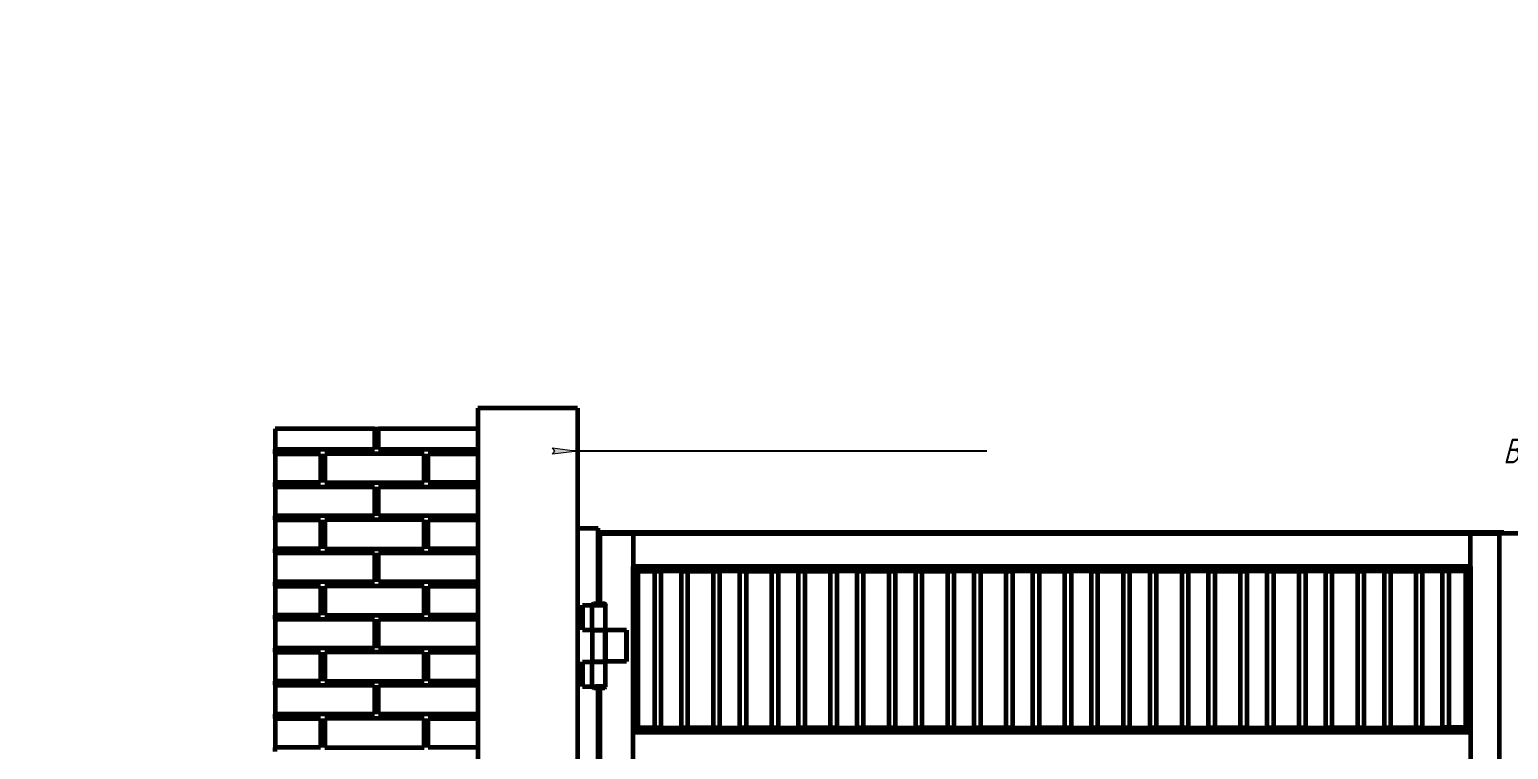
# Model space of a CAD drawing. Header units: millimetres. Extents: x 0 to 594, y 0 to 420.
# Drawn here: x 0 to 297.7, y 275 to 420 of the extents above; entities that cross this region are included whole.
import ezdxf

# ---------------------------------------------------------------- set-up
doc = ezdxf.new("R2010")
doc.units = ezdxf.units.MM
doc.linetypes.add('K5LT_BASIC', pattern=[0])
doc.linetypes.add('K5LT_THIN', pattern=[0])
doc.layers.add('Системный слой', color=7, linetype='Continuous')
doc.styles.add('KDIMTEXTSTYLE', font='GOST_AU.SHX', dxfattribs={"width": 0.96, "oblique": 15, "height": 5})
doc.dimstyles.new('KDIMSTYLE (0.08)', dxfattribs={"dimtxt": 5, "dimasz": 1, "dimexe": 2, "dimexo": 0, "dimgap": 1, "dimtad": 1, "dimlfac": 12, "dimtxsty": 'KDIMTEXTSTYLE', "dimsah": 1, "dimcen": 0, "dimdle": 1, "dimadec": 0, "dimazin": 0, "dimtfac": 0.667, "dimtmove": 0, "dimatfit": 3, "dimfxl": 1, "dimtvp": 1, "dimtolj": 1, "dimtzin": 0, "dimarcsym": 0})

# ---------------------------------------------------------------- blocks, each defined once
blk = doc.blocks.new('KDIMARROW_01')
at = {"layer": 'Системный слой'}
blk.add_hatch(color=0, dxfattribs=at).paths.add_polyline_path([(0, 0), (-5, 0.66), (-4.5, 0), (-5, -0.66)])
at = {"layer": 'Системный слой', "color": 0, "linetype": 'K5LT_THIN', "lineweight": 18}
for p, q in [((-4.5, 0), (-5, 0.66)), ((-5, 0.66), (0, 0)), ((0, 0), (-5, -0.66)), ((-5, -0.66), (-4.5, 0)), ((0, 0), (-1, 0))]:
    blk.add_line(p, q, dxfattribs=at)

msp = doc.modelspace()

# ---------------------------------------------------------------- linework, layer by layer
at = {"layer": 'Системный слой', "color": 5, "linetype": 'K5LT_BASIC', "lineweight": 60, "true_color": 0x0000ff}
for p, q in [((110.2599, 343.72874), (90.2599, 343.72874)), ((90.2599, 343.72874), (90.2599, 135.81208)), ((110.2599, 343.72874), (110.2599, 135.39541)), ((69.39923, 339.56208), (49.42656, 339.56208)), ((49.42656, 339.56208), (49.42656, 335.39541)), ((69.39923, 339.56208), (69.39923, 335.39541)), ((69.39923, 339.56208), (70.2599, 339.56208)), ((90.2599, 339.56208), (70.2599, 339.56208)), ((70.2599, 335.39541), (70.2599, 339.56208)), ((69.39923, 335.39541), (49.42656, 335.39541)), ((49.42656, 334.56208), (49.42656, 335.39541)), ((49.42656, 334.56208), (49.42656, 328.72874)), ((49.42656, 334.56208), (58.59323, 334.56208)), ((58.59323, 334.56208), (58.59323, 328.72874)), ((79.42656, 334.56208), (59.42656, 334.56208)), ((59.42656, 334.56208), (59.42656, 328.72874)), ((90.2599, 335.39541), (70.2599, 335.39541)), ((79.42656, 328.72874), (79.42656, 334.56208)), ((80.2599, 328.72874), (80.2599, 334.56208)), ((80.2599, 334.56208), (90.2599, 334.56208)), ((49.42656, 327.89541), (49.42656, 328.72874)), ((58.59323, 328.72874), (49.42656, 328.72874)), ((49.42656, 327.89541), (69.39923, 327.89541)), ((49.42656, 327.89541), (49.42656, 322.06208)), ((59.42656, 328.72874), (79.42656, 328.72874)), ((69.39923, 327.89541), (69.39923, 322.06208)), ((70.2599, 322.06208), (70.2599, 327.89541)), ((70.2599, 327.89541), (90.2599, 327.89541)), ((90.2599, 328.72874), (80.2599, 328.72874)), ((69.39923, 322.06208), (49.42656, 322.06208)), ((49.42656, 321.22874), (49.42656, 322.06208)), ((90.2599, 322.06208), (70.2599, 322.06208)), ((49.42656, 321.22874), (49.42656, 315.39541)), ((49.42656, 321.22874), (58.59323, 321.22874)), ((58.59323, 321.22874), (58.59323, 315.39541)), ((79.42656, 321.22874), (59.42656, 321.22874)), ((59.42656, 321.22874), (59.42656, 315.39541)), ((79.42656, 315.39541), (79.42656, 321.22874)), ((80.2599, 315.39541), (80.2599, 321.22874)), ((80.2599, 321.22874), (90.2599, 321.22874)), ((110.2599, 319.56208), (110.92656, 319.56208)), ((110.92656, 319.56208), (113.7599, 319.56208)), ((113.7599, 319.56208), (114.42656, 319.56208)), ((114.42656, 304.31204), (114.42656, 319.56208)), ((114.57656, 318.72874), (296.77656, 318.72874)), ((114.57656, 318.72874), (114.57656, 318.56208)), ((114.57656, 318.56208), (296.77656, 318.56208)), ((114.57656, 318.56208), (114.57656, 318.47874)), ((296.77656, 318.72874), (296.77656, 318.56208)), ((296.77656, 318.56208), (296.77656, 318.47874)), ((114.42656, 318.47874), (114.57656, 318.47874)), ((114.74323, 318.47874), (114.57656, 318.47874)), ((114.57656, 318.47874), (114.74323, 318.47874)), ((114.74323, 318.47874), (114.7849, 318.47874)), ((114.74323, 304.31202), (114.74323, 318.47874)), ((114.74323, 304.31202), (114.74323, 318.47874)), ((114.7849, 318.47874), (114.80156, 318.47874)), ((114.80156, 318.47874), (114.84323, 318.47874)), ((114.84323, 318.47874), (114.8849, 318.47874)), ((114.84323, 304.31202), (114.84323, 318.47874)), ((114.84323, 304.31202), (114.84323, 318.47874)), ((114.8849, 318.47874), (121.46823, 318.47874)), ((121.46823, 318.47874), (121.5099, 318.47874)), ((121.5099, 318.43708), (121.5099, 318.47874)), ((290.0099, 318.47874), (121.5099, 318.47874)), ((121.5099, 318.47874), (290.0099, 318.47874)), ((121.5099, 318.43708), (121.5099, 311.85374)), ((290.0099, 318.43708), (290.0099, 318.47874)), ((290.0099, 318.47874), (290.05156, 318.47874)), ((290.0099, 311.85374), (290.0099, 318.43708)), ((290.05156, 318.47874), (295.82656, 318.47874)), ((296.04988, 318.47874), (295.82656, 318.47874)), ((295.82656, 318.47874), (295.82656, 139.56208)), ((299.76992, 318.47874), (296.04988, 318.47874)), ((49.42656, 314.56208), (49.42656, 315.39541)), ((58.59323, 315.39541), (49.42656, 315.39541)), ((49.42656, 314.56208), (49.42656, 308.72874)), ((49.42656, 314.56208), (69.39923, 314.56208)), ((59.42656, 315.39541), (79.42656, 315.39541)), ((69.39923, 314.56208), (69.39923, 308.72874)), ((70.2599, 308.72874), (70.2599, 314.56208)), ((70.2599, 314.56208), (90.2599, 314.56208)), ((90.2599, 315.39541), (80.2599, 315.39541)), ((121.5099, 311.81208), (121.5099, 311.85374)), ((290.0099, 311.81208), (121.5099, 311.81208)), ((121.5099, 278.47874), (121.5099, 311.81208)), ((121.5099, 311.81208), (121.55156, 311.77041)), ((121.5099, 311.81208), (290.0099, 311.81208)), ((121.5099, 311.81208), (121.55156, 311.77041)), ((121.5099, 278.47874), (121.5099, 311.81208)), ((121.55156, 311.77041), (121.56823, 311.75374)), ((121.56823, 311.75374), (121.55156, 311.77041)), ((121.56823, 311.75374), (121.6099, 311.71208)), ((121.56823, 311.75374), (121.6099, 311.71208)), ((121.6099, 311.71208), (121.829, 311.49298)), ((121.6099, 278.57874), (121.6099, 311.71208)), ((121.6099, 311.71208), (121.829, 311.49298)), ((121.6099, 311.71208), (289.9099, 311.71208)), ((121.829, 311.49298), (122.05494, 311.26703)), ((122.05494, 311.26703), (121.829, 311.49298)), ((122.05494, 311.26703), (122.34323, 310.97874)), ((122.05494, 311.26703), (122.34323, 310.97874)), ((122.3849, 310.97874), (122.34323, 310.97874)), ((122.34323, 310.97874), (122.34323, 279.31208)), ((122.34323, 279.31208), (122.34323, 310.97874)), ((122.34323, 310.97874), (289.17656, 310.97874)), ((122.4099, 310.97874), (122.3849, 310.97874)), ((122.45156, 310.97874), (122.4099, 310.97874)), ((122.45156, 310.97874), (122.45156, 310.87874)), ((122.45156, 310.97874), (127.0349, 310.97874)), ((122.45156, 310.87874), (127.0349, 310.87874)), ((122.45156, 310.87874), (122.45156, 279.41208)), ((125.77973, 310.87874), (125.77973, 279.41208)), ((127.0349, 310.97874), (127.0349, 310.87874)), ((127.09378, 310.97874), (127.09378, 279.31208)), ((131.13234, 310.97874), (131.13234, 279.31208)), ((131.19122, 310.97874), (138.81622, 310.97874)), ((131.19122, 310.97874), (131.19122, 310.87874)), ((131.19122, 310.87874), (138.81622, 310.87874)), ((132.44639, 310.87874), (132.44639, 279.41208)), ((137.57139, 310.87874), (137.57139, 279.41208)), ((138.81622, 310.97874), (138.81622, 310.87874)), ((138.88544, 310.97874), (138.88544, 279.31208)), ((142.92401, 310.97874), (142.92401, 279.31208)), ((142.98289, 310.97874), (150.60789, 310.97874)), ((142.98289, 310.97874), (142.98289, 310.87874)), ((142.98289, 310.87874), (150.60789, 310.87874)), ((144.23806, 310.87874), (144.23806, 279.41208)), ((149.36306, 310.87874), (149.36306, 279.41208)), ((150.60789, 310.97874), (150.60789, 310.87874)), ((150.67711, 310.97874), (150.67711, 279.31208)), ((154.71568, 310.97874), (154.71568, 279.31208)), ((154.77456, 310.97874), (162.39956, 310.97874)), ((154.77456, 310.97874), (154.77456, 310.87874)), ((154.77456, 310.87874), (162.39956, 310.87874)), ((156.02973, 310.87874), (156.02973, 279.41208)), ((161.15473, 310.87874), (161.15473, 279.41208)), ((162.39956, 310.97874), (162.39956, 310.87874)), ((162.46878, 310.97874), (162.46878, 279.31208)), ((166.50734, 310.97874), (166.50734, 279.31208)), ((166.56622, 310.97874), (174.19122, 310.97874)), ((166.56622, 310.97874), (166.56622, 310.87874)), ((166.56622, 310.87874), (174.19122, 310.87874)), ((167.82139, 310.87874), (167.82139, 279.41208)), ((172.94639, 310.87874), (172.94639, 279.41208)), ((174.19122, 310.97874), (174.19122, 310.87874)), ((174.26044, 310.97874), (174.26044, 279.31208)), ((178.29901, 310.97874), (178.29901, 279.31208)), ((178.35789, 310.97874), (185.98289, 310.97874)), ((178.35789, 310.97874), (178.35789, 310.87874)), ((178.35789, 310.87874), (185.98289, 310.87874)), ((179.61306, 310.87874), (179.61306, 279.41208)), ((184.73806, 310.87874), (184.73806, 279.41208)), ((185.98289, 310.97874), (185.98289, 310.87874)), ((186.05211, 310.97874), (186.05211, 279.31208)), ((190.09068, 310.97874), (190.09068, 279.31208)), ((190.14956, 310.97874), (197.77456, 310.97874)), ((190.14956, 310.97874), (190.14956, 310.87874)), ((190.14956, 310.87874), (197.77456, 310.87874)), ((191.40473, 310.87874), (191.40473, 279.41208)), ((196.52973, 310.87874), (196.52973, 279.41208)), ((197.77456, 310.97874), (197.77456, 310.87874)), ((197.84378, 310.97874), (197.84378, 279.31208)), ((201.88234, 310.97874), (201.88234, 279.31208)), ((201.94122, 310.97874), (209.56622, 310.97874)), ((201.94122, 310.97874), (201.94122, 310.87874)), ((201.94122, 310.87874), (209.56622, 310.87874)), ((203.19639, 310.87874), (203.19639, 279.41208)), ((208.32139, 310.87874), (208.32139, 279.41208)), ((209.56622, 310.97874), (209.56622, 310.87874)), ((209.63544, 310.97874), (209.63544, 279.31208)), ((213.67401, 310.97874), (213.67401, 279.31208)), ((213.73289, 310.97874), (221.35789, 310.97874)), ((213.73289, 310.97874), (213.73289, 310.87874)), ((213.73289, 310.87874), (221.35789, 310.87874)), ((214.98806, 310.87874), (214.98806, 279.41208)), ((220.11306, 310.87874), (220.11306, 279.41208)), ((221.35789, 310.97874), (221.35789, 310.87874)), ((221.42711, 310.97874), (221.42711, 279.31208)), ((225.46568, 310.97874), (225.46568, 279.31208)), ((225.52456, 310.97874), (233.14956, 310.97874)), ((225.52456, 310.97874), (225.52456, 310.87874)), ((225.52456, 310.87874), (233.14956, 310.87874)), ((226.77973, 310.87874), (226.77973, 279.41208)), ((231.90473, 310.87874), (231.90473, 279.41208)), ((233.14956, 310.97874), (233.14956, 310.87874)), ((233.21878, 310.97874), (233.21878, 279.31208)), ((237.25734, 310.97874), (237.25734, 279.31208)), ((237.31622, 310.97874), (244.94122, 310.97874)), ((237.31622, 310.97874), (237.31622, 310.87874)), ((237.31622, 310.87874), (244.94122, 310.87874)), ((238.57139, 310.87874), (238.57139, 279.41208)), ((243.69639, 310.87874), (243.69639, 279.41208)), ((244.94122, 310.97874), (244.94122, 310.87874)), ((245.01044, 310.97874), (245.01044, 279.31208)), ((249.04901, 310.97874), (249.04901, 279.31208)), ((249.10789, 310.97874), (256.73289, 310.97874)), ((249.10789, 310.97874), (249.10789, 310.87874)), ((249.10789, 310.87874), (256.73289, 310.87874)), ((250.36306, 310.87874), (250.36306, 279.41208)), ((255.48806, 310.87874), (255.48806, 279.41208)), ((256.73289, 310.97874), (256.73289, 310.87874)), ((256.80211, 310.97874), (256.80211, 279.31208)), ((260.84068, 310.97874), (260.84068, 279.31208)), ((260.89956, 310.97874), (268.52456, 310.97874)), ((260.89956, 310.97874), (260.89956, 310.87874)), ((260.89956, 310.87874), (268.52456, 310.87874)), ((262.15473, 310.87874), (262.15473, 279.41208)), ((267.27973, 310.87874), (267.27973, 279.41208)), ((268.52456, 310.97874), (268.52456, 310.87874)), ((268.59378, 310.97874), (268.59378, 279.31208)), ((272.63234, 310.97874), (272.63234, 279.31208)), ((272.69122, 310.97874), (280.31622, 310.97874)), ((272.69122, 310.97874), (272.69122, 310.87874)), ((272.69122, 310.87874), (280.31622, 310.87874)), ((273.94639, 310.87874), (273.94639, 279.41208)), ((279.0734, 279.41208), (279.0734, 310.87874)), ((280.31622, 310.97874), (280.31622, 310.87874)), ((280.38745, 279.31208), (280.38745, 310.97874)), ((284.42602, 279.31208), (284.42602, 310.97874)), ((289.06823, 310.97874), (284.4849, 310.97874)), ((284.4849, 310.87874), (284.4849, 310.97874)), ((289.06823, 310.87874), (284.4849, 310.87874)), ((285.74007, 279.41208), (285.74007, 310.87874)), ((289.1099, 310.97874), (289.06823, 310.97874)), ((289.06823, 310.87874), (289.06823, 310.97874)), ((289.06823, 310.87874), (289.06823, 279.41208)), ((289.1349, 310.97874), (289.1099, 310.97874)), ((289.17656, 310.97874), (289.1349, 310.97874)), ((289.46485, 311.26703), (289.17656, 310.97874)), ((289.46485, 311.26703), (289.17656, 310.97874)), ((289.17656, 310.97874), (289.17656, 279.31208)), ((289.17656, 310.97874), (289.17656, 279.31208)), ((289.46485, 311.26703), (289.6908, 311.49298)), ((289.6908, 311.49298), (289.46485, 311.26703)), ((289.9099, 311.71208), (289.6908, 311.49298)), ((289.9099, 311.71208), (289.6908, 311.49298)), ((289.95156, 311.75374), (289.9099, 311.71208)), ((289.95156, 311.75374), (289.9099, 311.71208)), ((289.9099, 311.71208), (289.9099, 278.57874)), ((289.95156, 311.75374), (289.96823, 311.77041)), ((289.96823, 311.77041), (289.95156, 311.75374)), ((290.0099, 311.81208), (289.96823, 311.77041)), ((290.0099, 311.81208), (289.96823, 311.77041)), ((290.0099, 311.81208), (290.0099, 311.85374)), ((290.0099, 311.81208), (290.0099, 278.47874)), ((290.0099, 278.47874), (290.0099, 311.81208)), ((49.42656, 307.89541), (49.42656, 308.72874)), ((69.39923, 308.72874), (49.42656, 308.72874)), ((49.42656, 307.89541), (58.59323, 307.89541)), ((49.42656, 307.89541), (49.42656, 302.06208)), ((58.59323, 307.89541), (58.59323, 302.06208)), ((59.42656, 307.89541), (59.42656, 302.06208)), ((79.42656, 307.89541), (59.42656, 307.89541)), ((90.2599, 308.72874), (70.2599, 308.72874)), ((79.42656, 302.06208), (79.42656, 307.89541)), ((80.2599, 302.06208), (80.2599, 307.89541)), ((80.2599, 307.89541), (90.2599, 307.89541)), ((111.32656, 299.06208), (111.32656, 304.06208)), ((111.32656, 304.06208), (111.36823, 304.06208)), ((111.36823, 304.06208), (111.51239, 304.06208)), ((111.36823, 299.06208), (111.36823, 304.06208)), ((111.51239, 304.06208), (113.20145, 304.06208)), ((113.20145, 304.06208), (113.24323, 304.06208)), ((113.24323, 299.06208), (113.24323, 304.06208)), ((113.24323, 304.06208), (113.24815, 304.06208)), ((113.24815, 304.06208), (113.5972, 304.06208)), ((113.34323, 304.14542), (113.34323, 304.06208)), ((113.34323, 304.06208), (114.20651, 304.06204)), ((114.26179, 304.31204), (113.50991, 304.31208)), ((113.5972, 304.06208), (115.81878, 304.06208)), ((114.20651, 304.06204), (115.92656, 304.06197)), ((114.2207, 304.31205), (114.24685, 304.31204)), ((114.24685, 304.31204), (114.24896, 304.31204)), ((114.24896, 304.31204), (114.27163, 304.31204)), ((115.75991, 304.31198), (114.26179, 304.31204)), ((114.27163, 304.31204), (114.28276, 304.31204)), ((114.28276, 304.31204), (114.30534, 304.31204)), ((114.30534, 304.31204), (114.35597, 304.31204)), ((114.35597, 304.31204), (114.36643, 304.31204)), ((114.36643, 304.31204), (114.36854, 304.31204)), ((114.37559, 304.31204), (114.38542, 304.31204)), ((114.38542, 304.31204), (114.41328, 304.31204)), ((114.41328, 304.31204), (114.46191, 304.31204)), ((114.46191, 304.31204), (114.46402, 304.31204)), ((114.46402, 304.31204), (114.47958, 304.31204)), ((114.47958, 304.31204), (114.47969, 304.31204)), ((114.47969, 304.31204), (114.52831, 304.31203)), ((114.52831, 304.31203), (114.53042, 304.31203)), ((114.53042, 304.31203), (114.57038, 304.31203)), ((114.57038, 304.31203), (114.58082, 304.31203)), ((114.58082, 304.31203), (114.64343, 304.31203)), ((114.64343, 304.31203), (114.64554, 304.31203)), ((114.64554, 304.31203), (114.66433, 304.31203)), ((114.66433, 304.31203), (114.68522, 304.31203)), ((114.68522, 304.31203), (114.70627, 304.31203)), ((114.70627, 304.31203), (114.75805, 304.31202)), ((114.75805, 304.31202), (114.76166, 304.31202)), ((114.76166, 304.31202), (114.76859, 304.31202)), ((114.76859, 304.31202), (114.78948, 304.31202)), ((114.78948, 304.31202), (114.81053, 304.31202)), ((114.81053, 304.31202), (114.86232, 304.31202)), ((114.86232, 304.31202), (114.86592, 304.31202)), ((114.86592, 304.31202), (114.86618, 304.31202)), ((114.86618, 304.31202), (114.89403, 304.31202)), ((114.89403, 304.31202), (114.94247, 304.31202)), ((114.94247, 304.31202), (114.94598, 304.31202)), ((114.94598, 304.31202), (114.99437, 304.31201)), ((114.99437, 304.31201), (114.99667, 304.31201)), ((114.99667, 304.31201), (115.00575, 304.31201)), ((115.00575, 304.31201), (115.00927, 304.31201)), ((115.81878, 304.06208), (115.92656, 304.06208)), ((115.92657, 304.14531), (115.92656, 304.06197)), ((115.92656, 299.06208), (115.92656, 304.06208)), ((58.59323, 302.06208), (49.42656, 302.06208)), ((49.42656, 301.22874), (49.42656, 302.06208)), ((49.42656, 301.22874), (69.39923, 301.22874)), ((49.42656, 301.22874), (49.42656, 295.39541)), ((59.42656, 302.06208), (79.42656, 302.06208)), ((69.39923, 301.22874), (69.39923, 295.39541)), ((70.2599, 301.22874), (90.2599, 301.22874)), ((70.2599, 295.39541), (70.2599, 301.22874)), ((90.2599, 302.06208), (80.2599, 302.06208)), ((111.32656, 299.06208), (111.36823, 299.06208)), ((111.36823, 299.06208), (111.51239, 299.06208)), ((111.51239, 299.06208), (113.20145, 299.06208)), ((113.20145, 299.06208), (113.24323, 299.06208)), ((113.24323, 299.06208), (113.24815, 299.06208)), ((113.24815, 299.06208), (113.5972, 299.06208)), ((113.34323, 292.72874), (113.34323, 298.97874)), ((113.34323, 298.97874), (113.60378, 298.97874)), ((113.55156, 298.97874), (113.55156, 299.06208)), ((113.5972, 299.06208), (115.81878, 299.06208)), ((113.60378, 298.97874), (115.87694, 298.97874)), ((115.71823, 298.97874), (115.71823, 299.06208)), ((115.81878, 299.06208), (115.92656, 299.06208)), ((115.87694, 298.97874), (115.87758, 298.97874)), ((115.87758, 292.72874), (115.87758, 298.97874)), ((115.8966, 298.97874), (115.87758, 298.97874)), ((118.34312, 298.97874), (115.8966, 298.97874)), ((115.8966, 298.97874), (115.8966, 292.72874)), ((119.55156, 298.97874), (118.34312, 298.97874)), ((120.1349, 298.97874), (119.55156, 298.97874)), ((120.1349, 298.97874), (120.1349, 292.72874)), ((120.1349, 298.97874), (120.17656, 298.97874)), ((120.17656, 292.72874), (120.17656, 298.97874)), ((69.39923, 295.39541), (49.42656, 295.39541)), ((49.42656, 294.56208), (49.42656, 295.39541)), ((90.2599, 295.39541), (70.2599, 295.39541)), ((49.42656, 294.56208), (49.42656, 288.72874)), ((49.42656, 294.56208), (58.59323, 294.56208)), ((58.59323, 294.56208), (58.59323, 288.72874)), ((79.42656, 294.56208), (59.42656, 294.56208)), ((59.42656, 294.56208), (59.42656, 288.72874)), ((79.42656, 288.72874), (79.42656, 294.56208)), ((80.2599, 288.72874), (80.2599, 294.56208)), ((80.2599, 294.56208), (90.2599, 294.56208)), ((111.32656, 287.64541), (111.32656, 292.64541)), ((111.32656, 292.64541), (111.36823, 292.64541)), ((111.36823, 292.64541), (111.51239, 292.64541)), ((111.36823, 287.64541), (111.36823, 292.64541)), ((111.51239, 292.64541), (113.20145, 292.64541)), ((113.20145, 292.64541), (113.24327, 292.64541)), ((113.24323, 287.64541), (113.24323, 292.64541)), ((113.24323, 292.64541), (113.24815, 292.64541)), ((113.24815, 292.64541), (113.5972, 292.64541)), ((113.34323, 292.72874), (113.60378, 292.72874)), ((113.55156, 292.72874), (113.55156, 292.64541)), ((113.5972, 292.64541), (115.81878, 292.64541)), ((113.60378, 292.72874), (115.87694, 292.72874)), ((115.71823, 292.72874), (115.71823, 292.64541)), ((115.81878, 292.64541), (115.92656, 292.64541)), ((115.87694, 292.72874), (115.87758, 292.72874)), ((115.8966, 292.72874), (115.87758, 292.72874)), ((118.34312, 292.72874), (115.8966, 292.72874)), ((115.92656, 287.64541), (115.92656, 292.64541)), ((119.55156, 292.72874), (118.34312, 292.72874)), ((120.1349, 292.72874), (119.55156, 292.72874)), ((120.1349, 292.72874), (120.17656, 292.72874)), ((49.42656, 287.89541), (49.42656, 288.72874)), ((58.59323, 288.72874), (49.42656, 288.72874)), ((49.42656, 287.89541), (49.42656, 282.06208)), ((49.42656, 287.89541), (69.39923, 287.89541)), ((59.42656, 288.72874), (79.42656, 288.72874)), ((69.39923, 287.89541), (69.39923, 282.06208)), ((70.2599, 287.89541), (90.2599, 287.89541)), ((70.2599, 282.06208), (70.2599, 287.89541)), ((90.2599, 288.72874), (80.2599, 288.72874)), ((111.32656, 287.64541), (111.36823, 287.64541)), ((111.36823, 287.64541), (111.51239, 287.64541)), ((111.51239, 287.64541), (113.20145, 287.64541)), ((113.20145, 287.64541), (113.24327, 287.64541)), ((113.24323, 287.64541), (113.24815, 287.64541)), ((113.24815, 287.64541), (113.5972, 287.64541)), ((113.34323, 287.56212), (113.34323, 287.64541)), ((113.5099, 287.39546), (115.23631, 287.39546)), ((113.5972, 287.64541), (115.81878, 287.64541)), ((115.3254, 287.64546), (113.94439, 287.64546)), ((114.29341, 287.39546), (114.28903, 287.39546)), ((114.30155, 287.39546), (114.29341, 287.39546)), ((114.30393, 287.39546), (114.30155, 287.39546)), ((114.36798, 287.39546), (114.30393, 287.39546)), ((114.37237, 287.39546), (114.36798, 287.39546)), ((114.41576, 287.39546), (114.37237, 287.39546)), ((114.43515, 287.39546), (114.41576, 287.39546)), ((114.42656, 286.68926), (114.42656, 287.39546)), ((114.42656, 239.68704), (114.42656, 287.39546)), ((114.42656, 286.68708), (114.42656, 286.68926)), ((114.56028, 286.68708), (114.42656, 286.68708)), ((114.48561, 287.39546), (114.43515, 287.39546)), ((114.50447, 287.39546), (114.48561, 287.39546)), ((114.51901, 287.39546), (114.50447, 287.39546)), ((114.5208, 287.39546), (114.51901, 287.39546)), ((114.5253, 287.39546), (114.5208, 287.39546)), ((114.57901, 287.39546), (114.5253, 287.39546)), ((114.59787, 287.39546), (114.57901, 287.39546)), ((114.61241, 287.39546), (114.59787, 287.39546)), ((114.60086, 286.7214), (114.60086, 286.71928)), ((114.63267, 287.39546), (114.61241, 287.39546)), ((114.6353, 287.39546), (114.63267, 287.39546)), ((114.69139, 287.39546), (114.6353, 287.39546)), ((114.69866, 287.39546), (114.69139, 287.39546)), ((114.74074, 287.39546), (114.69866, 287.39546)), ((114.74337, 287.39546), (114.74074, 287.39546)), ((114.74323, 239.68702), (114.74323, 287.39546)), ((114.74323, 239.68702), (114.74323, 287.39546)), ((114.78693, 287.39546), (114.74337, 287.39546)), ((114.80023, 287.39546), (114.78693, 287.39546)), ((114.80286, 287.39546), (114.80023, 287.39546)), ((114.84642, 287.39546), (114.80286, 287.39546)), ((114.84323, 239.68702), (114.84323, 287.39546)), ((114.84323, 239.68702), (114.84323, 287.39546)), ((114.86643, 287.39546), (114.84642, 287.39546)), ((114.87524, 287.39546), (114.86643, 287.39546)), ((114.93817, 287.39546), (114.87524, 287.39546)), ((114.9584, 287.39546), (114.93817, 287.39546)), ((114.98794, 287.39546), (114.9584, 287.39546)), ((114.99057, 287.39546), (114.98794, 287.39546)), ((115.01399, 287.39546), (114.99057, 287.39546)), ((115.23631, 287.39546), (115.7599, 287.39546)), ((115.92656, 287.64546), (115.3254, 287.64546)), ((115.81878, 287.64541), (115.92656, 287.64541)), ((115.92656, 287.56212), (115.92656, 287.64546)), ((49.42656, 281.22874), (49.42656, 282.06208)), ((69.39923, 282.06208), (49.42656, 282.06208)), ((49.42656, 281.22874), (49.42656, 275.39541)), ((49.42656, 281.22874), (58.59323, 281.22874)), ((58.59323, 281.22874), (58.59323, 275.39541)), ((59.42656, 281.22874), (59.42656, 275.39541)), ((79.42656, 281.22874), (59.42656, 281.22874)), ((90.2599, 282.06208), (70.2599, 282.06208)), ((79.42656, 275.39541), (79.42656, 281.22874)), ((80.2599, 281.22874), (90.2599, 281.22874)), ((80.2599, 275.39541), (80.2599, 281.22874)), ((121.55156, 278.52041), (121.5099, 278.47874)), ((121.5099, 278.47874), (121.55156, 278.52041)), ((121.5099, 278.47874), (290.0099, 278.47874)), ((121.5099, 278.43708), (121.5099, 278.47874)), ((290.0099, 278.47874), (121.5099, 278.47874)), ((121.5099, 271.85374), (121.5099, 278.43708)), ((121.55156, 278.52041), (121.56823, 278.53708)), ((121.56823, 278.53708), (121.55156, 278.52041)), ((121.6099, 278.57874), (121.56823, 278.53708)), ((121.56823, 278.53708), (121.6099, 278.57874)), ((121.829, 278.79784), (121.6099, 278.57874)), ((121.6099, 278.57874), (121.829, 278.79784)), ((121.6099, 278.57874), (289.9099, 278.57874)), ((121.829, 278.79784), (122.05494, 279.02379)), ((122.05494, 279.02379), (121.829, 278.79784)), ((122.34323, 279.31208), (122.05494, 279.02379)), ((122.05494, 279.02379), (122.34323, 279.31208)), ((122.3849, 279.31208), (122.34323, 279.31208)), ((122.34323, 279.31208), (289.17656, 279.31208)), ((122.4099, 279.31208), (122.3849, 279.31208)), ((122.45156, 279.31208), (122.4099, 279.31208)), ((122.45156, 279.41208), (122.45156, 279.31208)), ((122.45156, 279.41208), (127.0349, 279.41208)), ((122.45156, 279.31208), (127.0349, 279.31208)), ((127.0349, 279.41208), (127.0349, 279.31208)), ((131.19122, 279.41208), (138.81622, 279.41208)), ((131.19122, 279.41208), (131.19122, 279.31208)), ((131.19122, 279.31208), (138.81622, 279.31208)), ((138.81622, 279.41208), (138.81622, 279.31208)), ((142.98289, 279.41208), (150.60789, 279.41208)), ((142.98289, 279.41208), (142.98289, 279.31208)), ((142.98289, 279.31208), (150.60789, 279.31208)), ((150.60789, 279.41208), (150.60789, 279.31208)), ((154.77456, 279.41208), (162.39956, 279.41208)), ((154.77456, 279.41208), (154.77456, 279.31208)), ((154.77456, 279.31208), (162.39956, 279.31208)), ((162.39956, 279.41208), (162.39956, 279.31208)), ((166.56622, 279.41208), (174.19122, 279.41208)), ((166.56622, 279.41208), (166.56622, 279.31208)), ((166.56622, 279.31208), (174.19122, 279.31208)), ((174.19122, 279.41208), (174.19122, 279.31208)), ((178.35789, 279.41208), (185.98289, 279.41208)), ((178.35789, 279.41208), (178.35789, 279.31208)), ((178.35789, 279.31208), (185.98289, 279.31208)), ((185.98289, 279.41208), (185.98289, 279.31208)), ((190.14956, 279.41208), (197.77456, 279.41208)), ((190.14956, 279.41208), (190.14956, 279.31208)), ((190.14956, 279.31208), (197.77456, 279.31208)), ((197.77456, 279.41208), (197.77456, 279.31208)), ((201.94122, 279.41208), (209.56622, 279.41208)), ((201.94122, 279.41208), (201.94122, 279.31208)), ((201.94122, 279.31208), (209.56622, 279.31208)), ((209.56622, 279.41208), (209.56622, 279.31208)), ((213.73289, 279.41208), (221.35789, 279.41208)), ((213.73289, 279.41208), (213.73289, 279.31208)), ((213.73289, 279.31208), (221.35789, 279.31208)), ((221.35789, 279.41208), (221.35789, 279.31208)), ((225.52456, 279.41208), (233.14956, 279.41208)), ((225.52456, 279.41208), (225.52456, 279.31208)), ((225.52456, 279.31208), (233.14956, 279.31208)), ((233.14956, 279.41208), (233.14956, 279.31208)), ((237.31622, 279.41208), (244.94122, 279.41208)), ((237.31622, 279.41208), (237.31622, 279.31208)), ((237.31622, 279.31208), (244.94122, 279.31208)), ((244.94122, 279.41208), (244.94122, 279.31208)), ((249.10789, 279.41208), (256.73289, 279.41208)), ((249.10789, 279.41208), (249.10789, 279.31208)), ((249.10789, 279.31208), (256.73289, 279.31208)), ((256.73289, 279.41208), (256.73289, 279.31208)), ((260.89956, 279.41208), (268.52456, 279.41208)), ((260.89956, 279.41208), (260.89956, 279.31208)), ((260.89956, 279.31208), (268.52456, 279.31208)), ((268.52456, 279.41208), (268.52456, 279.31208)), ((272.69122, 279.41208), (280.31622, 279.41208)), ((272.69122, 279.41208), (272.69122, 279.31208)), ((272.69122, 279.31208), (280.31622, 279.31208)), ((280.31622, 279.41208), (280.31622, 279.31208)), ((284.4849, 279.31208), (284.4849, 279.41208)), ((289.06823, 279.41208), (284.4849, 279.41208)), ((289.06823, 279.31208), (284.4849, 279.31208)), ((289.06823, 279.31208), (289.06823, 279.41208)), ((289.1099, 279.31208), (289.06823, 279.31208)), ((289.1349, 279.31208), (289.1099, 279.31208)), ((289.17656, 279.31208), (289.1349, 279.31208)), ((289.17656, 279.31208), (289.46485, 279.02379)), ((289.46485, 279.02379), (289.17656, 279.31208)), ((289.46485, 279.02379), (289.6908, 278.79784)), ((289.6908, 278.79784), (289.46485, 279.02379)), ((289.6908, 278.79784), (289.9099, 278.57874)), ((289.9099, 278.57874), (289.6908, 278.79784)), ((289.9099, 278.57874), (289.95156, 278.53708)), ((289.95156, 278.53708), (289.9099, 278.57874)), ((289.95156, 278.53708), (289.96823, 278.52041)), ((289.96823, 278.52041), (289.95156, 278.53708)), ((289.96823, 278.52041), (290.0099, 278.47874)), ((290.0099, 278.47874), (289.96823, 278.52041)), ((290.0099, 278.43708), (290.0099, 278.47874)), ((290.0099, 278.43708), (290.0099, 271.85374)), ((58.59323, 275.39541), (49.42656, 275.39541)), ((49.42656, 274.56208), (49.42656, 275.39541)), ((59.42656, 275.39541), (79.42656, 275.39541)), ((90.2599, 275.39541), (80.2599, 275.39541))]:
    msp.add_line(p, q, dxfattribs=at)
for centre, radius, start, end in [((113.5099, 304.14541), 0.16667, 89.9975644, 179.9975644), ((115.7599, 304.14531), 0.16667, 359.9975644, 89.9975644), ((113.5099, 287.56212), 0.16667, 180, 270), ((114.56028, 286.72874), 0.04167, 270, 346.8758492), ((115.7599, 287.56212), 0.16667, 270, 0)]:
    msp.add_arc(centre, radius, start, end, dxfattribs=at)
for points, weights in [([(114.70851, 287.39546), (114.68851, 287.16829), (114.65255, 286.94324), (114.60086, 286.7214)], [0.996368827138, 0.995927795275, 0.997138186229, 1]), ([(114.60086, 286.71928), (114.65262, 286.94182), (114.6886, 287.16758), (114.70859, 287.39546)], [0.94336313358, 0.940659829721, 0.939518545074, 0.939939279639])]:
    msp.add_rational_spline(points, weights, degree=3, dxfattribs=at)

# ---------------------------------------------------------------- dimensions: what is measured, and where the dimension line sits
at = {"layer": 'Системный слой', "color": 7}
msp.add_linear_dim(base=(110.2599, 335.09665), p1=(485.2599, 327.71339), p2=(110.2599, 327.71339), location=(298.2599, 335.09665), text='\\H5.0;\\W0.965;\\Q15;\\H5.0;\\W0.965;\\Q15;\\Q15;B', dimstyle='KDIMSTYLE (0.08)', override={"dimexo": 0, "dimblk1": 'KDIMARROW_01', "dimblk2": 'KDIMARROW_01', "dimse1": 0, "dimse2": 0, "dimclrt": 7, "dimtolj": 1}, dxfattribs=at).render()

doc.saveas('drawing.dxf')
